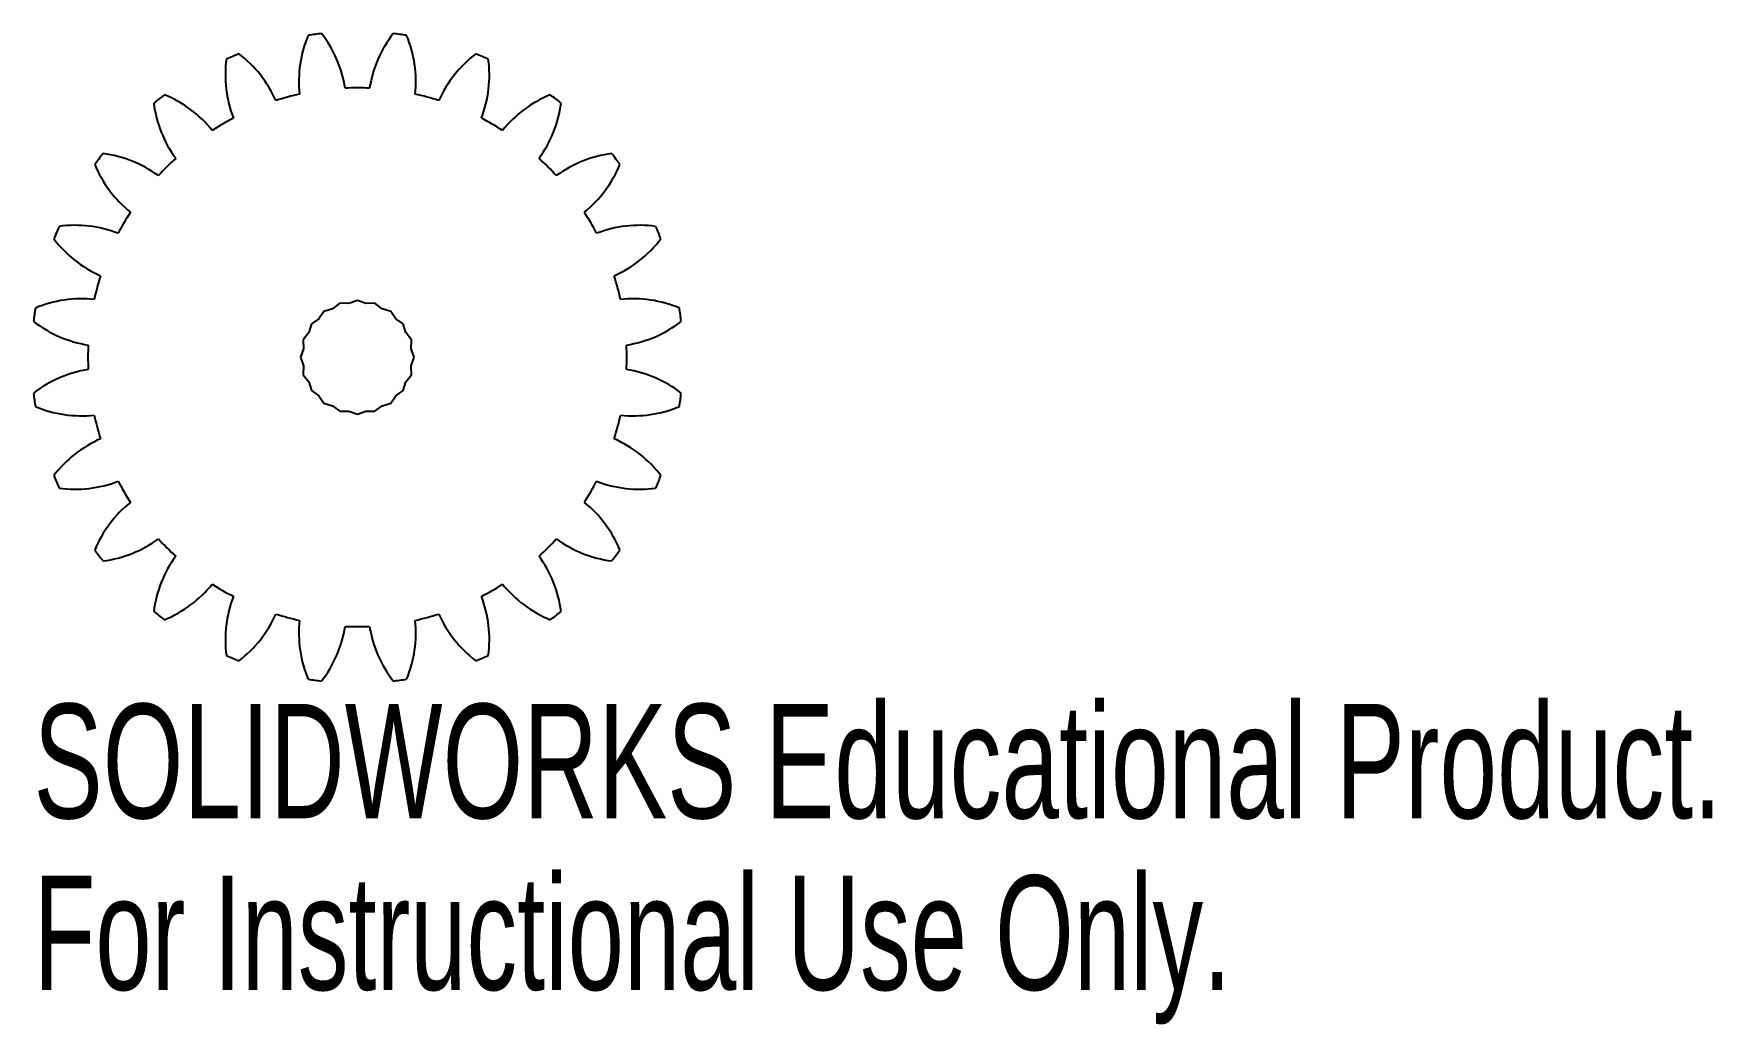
# Model space of a CAD drawing. Extents: x -0.54 to 2.25, y -1.11 to 0.54.
import ezdxf
from ezdxf.enums import TextEntityAlignment as Align

# ---------------------------------------------------------------- set-up
doc = ezdxf.new("R2010")
doc.units = 0
doc.layers.get('0').update_dxf_attribs({"linetype": 'CONTINUOUS'})

msp = doc.modelspace()

# ---------------------------------------------------------------- linework, layer by layer
at = {"color": 7, "linetype": 'CONTINUOUS'}
for p, q in [((-0.0292, 0.0899), (-0.0411, 0.0807)), ((-0.0142, 0.0894), (-0.0292, 0.0899)), ((0, 0.0945), (-0.0142, 0.0894)), ((0.0142, 0.0894), (0, 0.0945)), ((0.0292, 0.0899), (0.0142, 0.0894)), ((0.0411, 0.0807), (0.0292, 0.0899)), ((-0.064, 0.064), (-0.0764, 0.0555)), ((-0.0555, 0.0764), (-0.064, 0.064)), ((-0.0411, 0.0807), (-0.0555, 0.0764)), ((0.0555, 0.0764), (0.0411, 0.0807)), ((0.064, 0.064), (0.0555, 0.0764)), ((0.0764, 0.0555), (0.064, 0.064)), ((-0.0807, 0.0411), (-0.0899, 0.0292)), ((-0.0899, 0.0292), (-0.0894, 0.0142)), ((-0.0764, 0.0555), (-0.0807, 0.0411)), ((0.0807, 0.0411), (0.0764, 0.0555)), ((0.0899, 0.0292), (0.0807, 0.0411)), ((0.0894, 0.0142), (0.0899, 0.0292)), ((-0.0894, 0.0142), (-0.0945, 0)), ((-0.0945, 0), (-0.0894, -0.0142)), ((0.0945, 0), (0.0894, 0.0142)), ((0.0894, -0.0142), (0.0945, 0)), ((-0.0894, -0.0142), (-0.0899, -0.0292)), ((0.0899, -0.0292), (0.0894, -0.0142)), ((-0.0899, -0.0292), (-0.0807, -0.0411)), ((-0.0807, -0.0411), (-0.0764, -0.0555)), ((-0.0764, -0.0555), (-0.064, -0.064)), ((0.064, -0.064), (0.0764, -0.0555)), ((0.0764, -0.0555), (0.0807, -0.0411)), ((0.0807, -0.0411), (0.0899, -0.0292)), ((-0.064, -0.064), (-0.0555, -0.0764)), ((-0.0555, -0.0764), (-0.0411, -0.0807)), ((-0.0411, -0.0807), (-0.0292, -0.0899)), ((0.0292, -0.0899), (0.0411, -0.0807)), ((0.0411, -0.0807), (0.0555, -0.0764)), ((0.0555, -0.0764), (0.064, -0.064)), ((-0.0292, -0.0899), (-0.0142, -0.0894)), ((-0.0142, -0.0894), (0, -0.0945)), ((0, -0.0945), (0.0142, -0.0894)), ((0.0142, -0.0894), (0.0292, -0.0899))]:
    msp.add_line(p, q, dxfattribs=at)
for centre, radius, start, end in [((0.1027, 0.4585), 0.2, 157.3715, 186.0096), ((0, 0), 0.5417, 96.3023, 98.6977), ((-0.2179, 0.4163), 0.2, 8.9904, 37.6285), ((0.2179, 0.4163), 0.2, 142.3715, 171.0096), ((0, 0), 0.5417, 81.3023, 83.6977), ((-0.1027, 0.4585), 0.2, 353.9904, 22.6285), ((0, 0), 0.5417, 111.3023, 113.6977), ((-0.3182, 0.3457), 0.2, 23.9904, 52.6285), ((0.3182, 0.3457), 0.2, 127.3715, 156.0096), ((0, 0), 0.5417, 66.3023, 68.6977), ((-0.0195, 0.4694), 0.2, 172.3715, 201.0096), ((0.0195, 0.4694), 0.2, 338.9904, 7.6285), ((0, 0), 0.448, 87.401, 92.599), ((0, 0), 0.5417, 126.3023, 128.6977), ((-0.1403, 0.4484), 0.2, 187.3715, 216.0096), ((-0.3968, 0.2516), 0.2, 38.9904, 67.6285), ((0, 0), 0.448, 102.401, 107.599), ((0, 0), 0.448, 72.401, 77.599), ((0.3968, 0.2516), 0.2, 112.3715, 141.0096), ((0.1403, 0.4484), 0.2, 323.9904, 352.6285), ((0, 0), 0.5417, 51.3023, 53.6977), ((0, 0), 0.448, 117.401, 122.599), ((0, 0), 0.448, 57.401, 62.599), ((0, 0), 0.5417, 141.3023, 143.6977), ((-0.4484, 0.1403), 0.2, 53.9904, 82.6285), ((0.4484, 0.1403), 0.2, 97.3715, 126.0096), ((0, 0), 0.5417, 36.3023, 38.6977), ((-0.2516, 0.3968), 0.2, 202.3715, 231.0096), ((0, 0), 0.448, 132.401, 137.599), ((0, 0), 0.448, 42.401, 47.599), ((0.2516, 0.3968), 0.2, 308.9904, 337.6285), ((0, 0), 0.448, 147.401, 152.599), ((0, 0), 0.448, 27.401, 32.599), ((0, 0), 0.5417, 156.3023, 158.6977), ((-0.3457, 0.3182), 0.2, 217.3715, 246.0096), ((-0.4694, 0.0195), 0.2, 68.9904, 97.6285), ((0.4694, 0.0195), 0.2, 82.3715, 111.0096), ((0.3457, 0.3182), 0.2, 293.9904, 322.6285), ((0, 0), 0.5417, 21.3023, 23.6977), ((0, 0), 0.448, 162.401, 167.599), ((0, 0), 0.448, 12.401, 17.599), ((-0.4585, -0.1027), 0.2, 83.9904, 112.6285), ((0.4585, -0.1027), 0.2, 67.3715, 96.0096), ((0, 0), 0.5417, 171.3023, 173.6977), ((-0.4163, 0.2179), 0.2, 232.3715, 261.0096), ((0.4163, 0.2179), 0.2, 278.9904, 307.6285), ((0, 0), 0.5417, 6.3023, 8.6977), ((0, 0), 0.448, 177.401, 182.599), ((0, 0), 0.448, 357.401, 2.599), ((-0.4163, -0.2179), 0.2, 98.9904, 127.6285), ((0.4163, -0.2179), 0.2, 52.3715, 81.0096), ((0, 0), 0.5417, 186.3023, 188.6977), ((-0.4585, 0.1027), 0.2, 247.3715, 276.0096), ((0.4585, 0.1027), 0.2, 263.9904, 292.6285), ((0, 0), 0.5417, 351.3023, 353.6977), ((0, 0), 0.448, 192.401, 197.599), ((0, 0), 0.448, 342.401, 347.599), ((-0.3457, -0.3182), 0.2, 113.9904, 142.6285), ((0.3457, -0.3182), 0.2, 37.3715, 66.0096), ((0, 0), 0.5417, 201.3023, 203.6977), ((-0.4694, -0.0195), 0.2, 262.3715, 291.0096), ((0, 0), 0.448, 207.401, 212.599), ((0, 0), 0.448, 327.401, 332.599), ((0.4694, -0.0195), 0.2, 248.9904, 277.6285), ((0, 0), 0.5417, 336.3023, 338.6977), ((-0.2516, -0.3968), 0.2, 128.9904, 157.6285), ((0.2516, -0.3968), 0.2, 22.3715, 51.0096), ((-0.4484, -0.1403), 0.2, 277.3715, 306.0096), ((0, 0), 0.448, 222.401, 227.599), ((0, 0), 0.448, 312.401, 317.599), ((0.4484, -0.1403), 0.2, 233.9904, 262.6285), ((0, 0), 0.5417, 216.3023, 218.6977), ((-0.1403, -0.4484), 0.2, 143.9904, 172.6285), ((0.1403, -0.4484), 0.2, 7.3715, 36.0096), ((0, 0), 0.5417, 321.3023, 323.6977), ((-0.3968, -0.2516), 0.2, 292.3715, 321.0096), ((0, 0), 0.448, 237.401, 242.599), ((0, 0), 0.448, 297.401, 302.599), ((0.3968, -0.2516), 0.2, 218.9904, 247.6285), ((-0.0195, -0.4694), 0.2, 158.9904, 187.6285), ((0.0195, -0.4694), 0.2, 352.3715, 21.0096), ((0, 0), 0.5417, 231.3023, 233.6977), ((-0.3182, -0.3457), 0.2, 307.3715, 336.0096), ((0, 0), 0.448, 252.401, 257.599), ((0.1027, -0.4585), 0.2, 173.9904, 202.6285), ((-0.1027, -0.4585), 0.2, 337.3715, 6.0096), ((0, 0), 0.448, 282.401, 287.599), ((0.3182, -0.3457), 0.2, 203.9904, 232.6285), ((0, 0), 0.5417, 306.3023, 308.6977), ((-0.2179, -0.4163), 0.2, 322.3715, 351.0096), ((0, 0), 0.448, 267.401, 272.599), ((0.2179, -0.4163), 0.2, 188.9904, 217.6285), ((0, 0), 0.5417, 246.3023, 248.6977), ((0, 0), 0.5417, 291.3023, 293.6977), ((0, 0), 0.5417, 261.3023, 263.6977), ((0, 0), 0.5417, 276.3023, 278.6977)]:
    msp.add_arc(centre, radius, start, end, dxfattribs=at)

# ---------------------------------------------------------------- texts
for s, width, p in [('SOLIDWORKS Educational Product.', 0.677419, (-0.5384, -0.8238)), ('For Instructional Use Only.', 0.661111, (-0.5384, -1.1093))]:
    msp.add_text(s, height=0.1903, dxfattribs=dict(at, width=width)).set_placement(p, align=Align.BOTTOM_LEFT)

doc.saveas('drawing.dxf')
